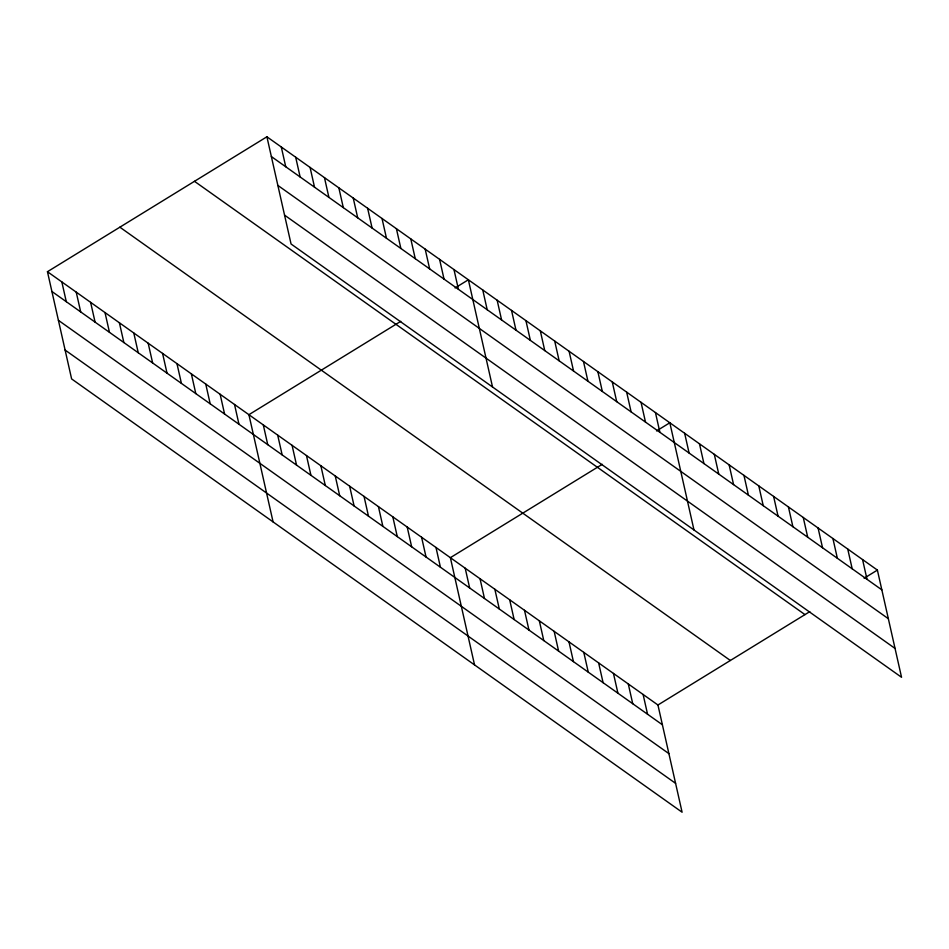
<?xml version="1.0" encoding="UTF-8"?>
<svg xmlns="http://www.w3.org/2000/svg" width="949" height="949" viewBox="0 0 949 949"><rect width="100%" height="100%" fill="white"/><g stroke="black" fill="none" stroke-linecap="round" stroke-linejoin="round"><path stroke-width="1.42" d="M47.45 271.711L657.942 705L682.094 812.214L71.614 378.912L47.45 271.711L266.906 136.786L877.386 570.088L901.55 677.289L291.058 244L266.906 136.786M400.775 321.331L248.911 414.689L273.075 521.903M455.081 287.938L468.367 279.777L492.519 386.99M602.235 464.322L450.372 557.68L474.536 664.893M656.542 430.929L669.828 422.768L693.98 529.969M657.942 705L809.794 611.642M864.112 578.249L877.386 570.088M271.355 156.549L881.846 589.851M277.855 185.411L888.347 618.701M284.558 215.138L895.049 648.44M194.486 181.318L804.966 614.608M119.871 227.191L730.362 660.48M51.898 291.473L662.39 724.763M58.411 320.323L668.891 753.625M65.101 350.051L675.593 783.352M862.558 559.566L867.018 579.329M847.742 549.044L852.19 568.807M832.914 538.522L837.362 558.285M818.085 528L822.534 547.763M803.257 517.478L807.718 537.229M788.429 506.944L792.889 526.707M773.613 496.422L778.061 516.185M758.785 485.9L763.233 505.663M743.957 475.378L748.405 495.141M729.129 464.856L733.577 484.619M714.3 454.334L718.761 474.097M699.472 443.812L703.933 463.575M684.656 433.29L689.104 453.053M655.439 412.554L659.887 432.317M641.049 402.34L645.498 422.103M626.648 392.127L631.109 411.89M612.259 381.913L616.72 401.676M597.87 371.7L602.33 391.463M583.481 361.486L587.941 381.249M569.092 351.272L573.552 371.035M643.114 694.478L647.562 714.241M554.702 341.059L559.163 360.822M628.285 683.956L632.734 703.719M540.313 330.845L544.762 350.608M613.457 673.434L617.918 693.197M525.924 320.632L530.372 340.394M598.629 662.912L603.089 682.675M511.535 310.418L515.983 330.181M583.801 652.39L588.261 672.153M497.146 300.204L501.594 319.967M568.985 641.868L573.433 661.631M482.756 289.991L487.205 309.754M554.157 631.346L558.605 651.097M539.329 620.824L543.777 640.575M453.978 269.563L458.426 289.326M524.5 610.29L528.961 630.053M439.589 259.35L444.037 279.113M509.672 599.768L514.133 619.531M425.188 249.136L429.648 268.899M494.844 589.246L499.304 609.009M410.798 238.923L415.259 258.686M480.028 578.724L484.476 598.487M396.409 228.709L400.869 248.472M465.2 568.202L469.648 587.965M382.02 218.495L386.48 238.258M367.631 208.282L372.091 228.045M435.982 547.466L440.431 567.229M353.242 198.068L357.702 217.831M421.593 537.253L426.042 557.016M338.852 187.855L343.301 207.617M407.204 527.039L411.652 546.802M324.463 177.641L328.912 197.404M392.815 516.825L397.263 536.588M310.074 167.427L314.522 187.19M378.426 506.612L382.874 526.375M295.685 157.214L300.133 176.977M364.036 496.398L368.485 516.161M281.295 147L285.744 166.763M349.635 486.185L354.096 505.947M335.246 475.971L339.706 495.734M320.857 465.757L325.317 485.52M306.468 455.544L310.928 475.307M292.078 445.33L296.539 465.093M277.689 435.117L282.15 454.879M263.3 424.903L267.748 444.666M234.522 404.476L238.97 424.239M220.132 394.262L224.581 414.025M205.743 384.048L210.192 403.811M191.354 373.835L195.802 393.598M176.965 363.621L181.413 383.384M162.576 353.408L167.024 373.171M148.174 343.206L152.635 362.957M133.785 332.992L138.246 352.743M119.396 322.779L123.856 342.53M105.007 312.565L109.467 332.316M90.618 302.351L95.078 322.102M76.228 292.138L80.689 311.889M61.839 281.924L66.288 301.675"/></g></svg>
